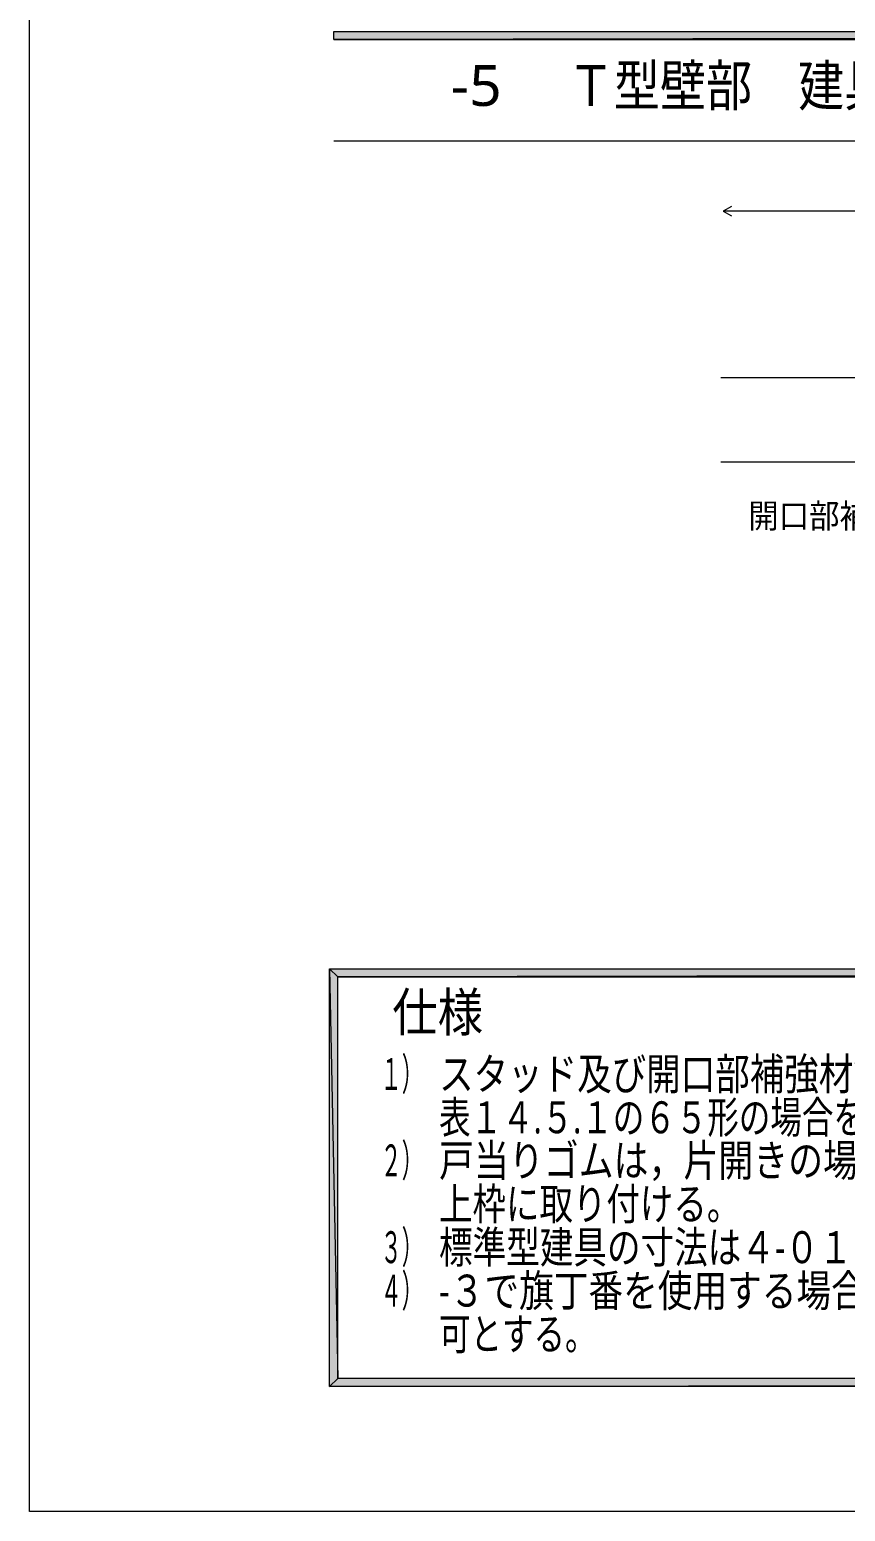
# Model space of a CAD drawing. Header units: millimetres. Extents: x 0 to 420, y 0 to 297.
# Drawn here: x 0.2 to 69.9, y 0 to 126.5 of the extents above; entities that cross this region are included whole.
import ezdxf
from ezdxf.enums import TextEntityAlignment as Align

# ---------------------------------------------------------------- set-up
doc = ezdxf.new("R2010")
doc.units = ezdxf.units.MM
doc.styles.add('kst32b', font='NotoSansJP-Variable.ttf')

msp = doc.modelspace()

# ---------------------------------------------------------------- hatches: boundary and pattern name
h = msp.add_hatch(color=7)
h.paths.add_polyline_path([(394.17, 125.65), (394.17, 126.34), (26.18, 125.65), (394.17, 125.65)])
h.paths.add_polyline_path([(394.17, 126.34), (26.18, 125.65), (26.18, 126.34), (394.17, 126.34)])
h = msp.add_hatch(color=7)
h.paths.add_polyline_path([(393.83, 11.35), (394.53, 10.65), (393.83, 45.64), (393.83, 11.35)])
h.paths.add_polyline_path([(394.53, 10.65), (393.83, 45.64), (394.53, 46.33), (394.53, 10.65)])
h.paths.add_polyline_path([(393.83, 45.64), (394.53, 46.33), (26.52, 45.64), (393.83, 45.64)])
h.paths.add_polyline_path([(394.53, 46.33), (26.52, 45.64), (25.82, 46.33), (394.53, 46.33)])
h.paths.add_polyline_path([(26.52, 45.64), (25.82, 46.33), (26.52, 11.35), (26.52, 45.64)])
h.paths.add_polyline_path([(25.82, 46.33), (26.52, 11.35), (25.82, 10.65), (25.82, 46.33)])
h.paths.add_polyline_path([(26.52, 11.35), (25.82, 10.65), (393.83, 11.35), (26.52, 11.35)])
h.paths.add_polyline_path([(25.82, 10.65), (393.83, 11.35), (394.53, 10.65), (25.82, 10.65)])

# ---------------------------------------------------------------- linework, layer by layer
at = {"lineweight": 13}
msp.add_lwpolyline([(0.19, 0), (0.19, 296.97), (420.16, 296.97), (420.16, 0)], close=True, dxfattribs=at)
at = {"lineweight": 0}
for points in [[(394.17, 125.65), (394.17, 126.34), (26.18, 125.65)], [(394.17, 126.34), (26.18, 125.65), (26.18, 126.34)], [(394.53, 46.33), (26.52, 45.64), (25.82, 46.33)], [(26.52, 45.64), (25.82, 46.33), (26.52, 11.35)], [(25.82, 46.33), (26.52, 11.35), (25.82, 10.65)], [(393.83, 45.64), (394.53, 46.33), (26.52, 45.64)], [(26.52, 11.35), (25.82, 10.65), (393.83, 11.35)], [(25.82, 10.65), (393.83, 11.35), (394.53, 10.65)]]:
    msp.add_lwpolyline(points, close=True, dxfattribs=at)
at = {"lineweight": 13}
for points in [[(394.17, 116.99), (26.18, 116.99)], [(60.16, 111.4), (59.46, 111), (60.16, 110.6)], [(84.1, 108.56), (84.1, 111), (59.46, 111)], [(59.27, 96.8), (85.7, 96.8)], [(59.27, 89.6), (85.7, 89.6)]]:
    msp.add_lwpolyline(points, dxfattribs=at)

# ---------------------------------------------------------------- texts
at = {"style": 'kst32b'}
for s, height, p, p2 in [('Ｔ型壁部\u3000建具枠納まり', 3.4908, (46.19, 119.99), (89.46, 119.99)), ('-5', 3.491, (36.17, 119.99), (40.54, 119.99)), ('開口部補強材', 2.079, (61.6, 83.95), (77.19, 83.95)), ('仕様', 3.273, (31.18, 40.98), (38.94, 40.98)), ('１）', 2.728, (30.18, 35.98), (33.81, 35.98)), ('スタッド及び開口部補強材等の断面寸法は，公共標仕（建）', 2.7278, (35.18, 35.98), (114.82, 35.98)), ('表１４.５.１の６５形の場合を示す。', 2.7278, (35.18, 32.28), (79.65, 32.28)), ('２）', 2.728, (30.18, 28.6), (33.81, 28.6)), ('戸当りゴムは，片開きの場合には縦枠，両開きの場合には', 2.7278, (35.18, 28.6), (112.74, 28.6)), ('上枠に取り付ける。', 2.728, (35.18, 24.89), (60.92, 24.89)), ('３）', 2.728, (30.18, 21.19), (33.81, 21.19)), ('標準型建具の寸法は４-０１による。', 2.7278, (35.18, 21.19), (81.98, 21.19)), ('４）', 2.728, (30.18, 17.48), (33.81, 17.48)), ('-３で旗丁番を使用する場合は，掘込み，面付けどちらも', 2.7278, (35.18, 17.48), (110.17, 17.48)), ('可とする。', 2.728, (35.18, 13.78), (48.63, 13.78))]:
    msp.add_text(s, height=height, dxfattribs=at).set_placement(p, p2, align=Align.FIT)

doc.saveas('drawing.dxf')
